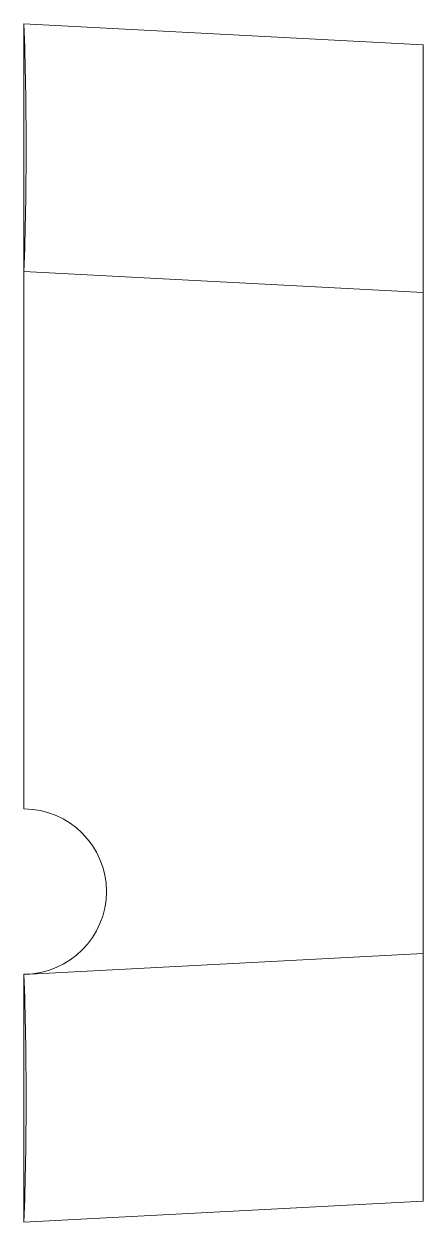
# Paper-space layout '_Right' of a CAD drawing. Header units: millimetres. Extents: x 0 to 9.7, y -8 to 21.
import ezdxf

# ---------------------------------------------------------------- set-up
doc = ezdxf.new("R2010")
doc.units = ezdxf.units.MM

psp = doc.layouts.new('_Right')

# ---------------------------------------------------------------- linework, layer by layer
at = {"color": 7, "linetype": 'Continuous', "lineweight": 15}
for p, q in [((0, 2), (0, 21)), ((0, 21), (9.65, 20.494)), ((9.65, -7.494), (9.65, 20.494)), ((0, 15.008), (0, 15.001)), ((9.65, 14.502), (0, 15.008)), ((0, -2.008), (9.65, -1.502)), ((0, -2), (0, -8)), ((0, -2.001), (0, -2.008)), ((9.65, -7.494), (0, -8))]:
    psp.add_line(p, q, dxfattribs=at)
for centre, radius, start, end in [((-86.034, 18.004), 86.086, 358.00564, 1.99436), ((-0.005, 0), 2, 270.1432, 89.8568), ((-86.034, -5.004), 86.086, 358.00564, 1.99436)]:
    psp.add_arc(centre, radius, start, end, dxfattribs=at)

doc.saveas('drawing.dxf')
